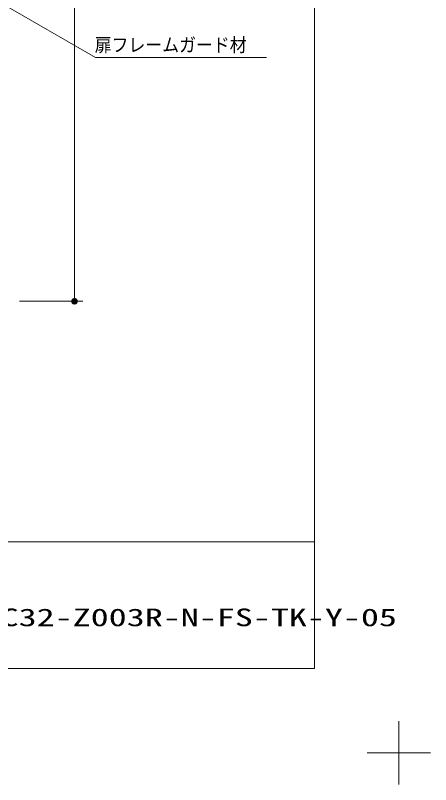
# Model space of a CAD drawing. Units: millimetres, scale not verified. Extents: x -6062 to 6062, y -3045 to 3045.
# Drawn here: x 1505 to 2488, y -3045 to -1223 of the extents above; entities that cross this region are included whole.
import ezdxf
from ezdxf.enums import TextEntityAlignment as Align

# ---------------------------------------------------------------- set-up
doc = ezdxf.new("R2010")
doc.units = ezdxf.units.MM
doc.header["$LTSCALE"] = 20
for name, color, linetype, lineweight in [('0-0_2寸法-1', 7, 'Continuous', 9), ('0-1_0', 7, 'Continuous', 9), ('0-2_2寸法-3', 7, 'Continuous', 9), ('0-5_1図面枠', 7, 'Continuous', 9)]:
    doc.layers.add(name, color=color, linetype=linetype, lineweight=lineweight)
doc.styles.add('ＭＳ ゴシック', font='')
doc.styles.get('ＭＳ ゴシック').set_extended_font_data('MS Gothic')

# ---------------------------------------------------------------- blocks, each defined once
blk = doc.blocks.new('_Dot')
at = {"layer": '0-1_0'}
for p, q in [((-10, 0), (-20, 0)), ((9.78, 2), (-9.78, 2)), ((7.99, 6), (-7.99, 6)), ((9.16, -3.98), (-9.16, -3.98)), ((6, -7.98), (-6, -7.98))]:
    blk.add_line(p, q, dxfattribs=at)
for points in [[(10, 0), (9.92, 1.25), (9.69, 2.49), (9.3, 3.68), (8.76, 4.82), (8.09, 5.88), (7.29, 6.85), (6.37, 7.71), (5.36, 8.44), (4.26, 9.05), (3.09, 9.51), (1.87, 9.82), (0.63, 9.98), (-0.63, 9.98), (-1.87, 9.82), (-3.09, 9.51), (-4.26, 9.05), (-5.36, 8.44), (-6.37, 7.71), (-7.29, 6.85), (-8.09, 5.88), (-8.76, 4.82), (-9.3, 3.68), (-9.69, 2.49), (-9.92, 1.25), (-10, 0), (0, 0)], [(-10, 0), (-9.92, -1.25), (-9.69, -2.49), (-9.3, -3.68), (-8.76, -4.82), (-8.09, -5.88), (-7.29, -6.85), (-6.37, -7.71), (-5.36, -8.44), (-4.26, -9.05), (-3.09, -9.51), (-1.87, -9.82), (-0.63, -9.98), (0.63, -9.98), (1.87, -9.82), (3.09, -9.51), (4.26, -9.05), (5.36, -8.44), (6.37, -7.71), (7.29, -6.85), (8.09, -5.88), (8.76, -4.82), (9.3, -3.68), (9.69, -2.49), (9.92, -1.25), (10, 0), (0, 0)]]:
    blk.add_lwpolyline(points, close=True, dxfattribs=at)
blk = doc.blocks.new('グループ-100')
at = {"layer": '0-5_1図面枠'}
for p, q in [((84000, -57900), (84000, -60900)), ((85500, -59400), (82500, -59400))]:
    blk.add_line(p, q, dxfattribs=at)
blk = doc.blocks.new('グループ-102')
at = {"layer": '0-5_1図面枠'}
blk.add_line((-80000, -49400), (80000, -49400), dxfattribs=at)
blk.add_lwpolyline([(-80000, 55400), (80000, 55400), (80000, -55400), (-80000, -55400)], close=True, dxfattribs=at)
blk = doc.blocks.new('図面枠')
at = {"layer": '0-5_1図面枠'}
for name in ['グループ-100', 'グループ-102']:
    blk.add_blockref(name, (0, 0), dxfattribs=at)

msp = doc.modelspace()

# ---------------------------------------------------------------- linework, layer by layer
at = {"layer": '0-0_2寸法-1'}
for p, q in [((1644.68, 1077.53), (1644.68, -1887.29)), ((1514.68, -1900), (1664.68, -1900))]:
    msp.add_line(p, q, dxfattribs=at)
at = {"layer": '0-2_2寸法-3'}
msp.add_lwpolyline([(1028.18, -937.5), (1694.68, -1322.3), (2098.86, -1322.3)], dxfattribs=at)

# ---------------------------------------------------------------- block references
at = {"layer": '0-0_2寸法-1', "xscale": 0.6356201, "yscale": 0.6356201, "rotation": 270}
msp.add_blockref('_Dot', (1644.68, -1900), dxfattribs=at)
at = {"layer": '0-5_1図面枠', "xscale": 0.05, "yscale": 0.05}
msp.add_blockref('図面枠', (-1787.5, 0), dxfattribs=at)

# ---------------------------------------------------------------- texts
at = {"layer": '0-2_2寸法-3', "style": 'ＭＳ ゴシック', "width": 0.9}
msp.add_text('扉フレームガード材', height=32.55, dxfattribs=at).set_placement((1692.38, -1318.56), align=Align.BOTTOM_LEFT)
at = {"layer": '0-5_1図面枠', "style": 'ＭＳ ゴシック', "width": 1.5}
msp.add_text('AXSC32-Z003R-N-FS-TK-Y-05', height=41.79, dxfattribs=at).set_placement((1341.76, -2682.24), align=Align.BOTTOM_LEFT)

doc.saveas('drawing.dxf')
